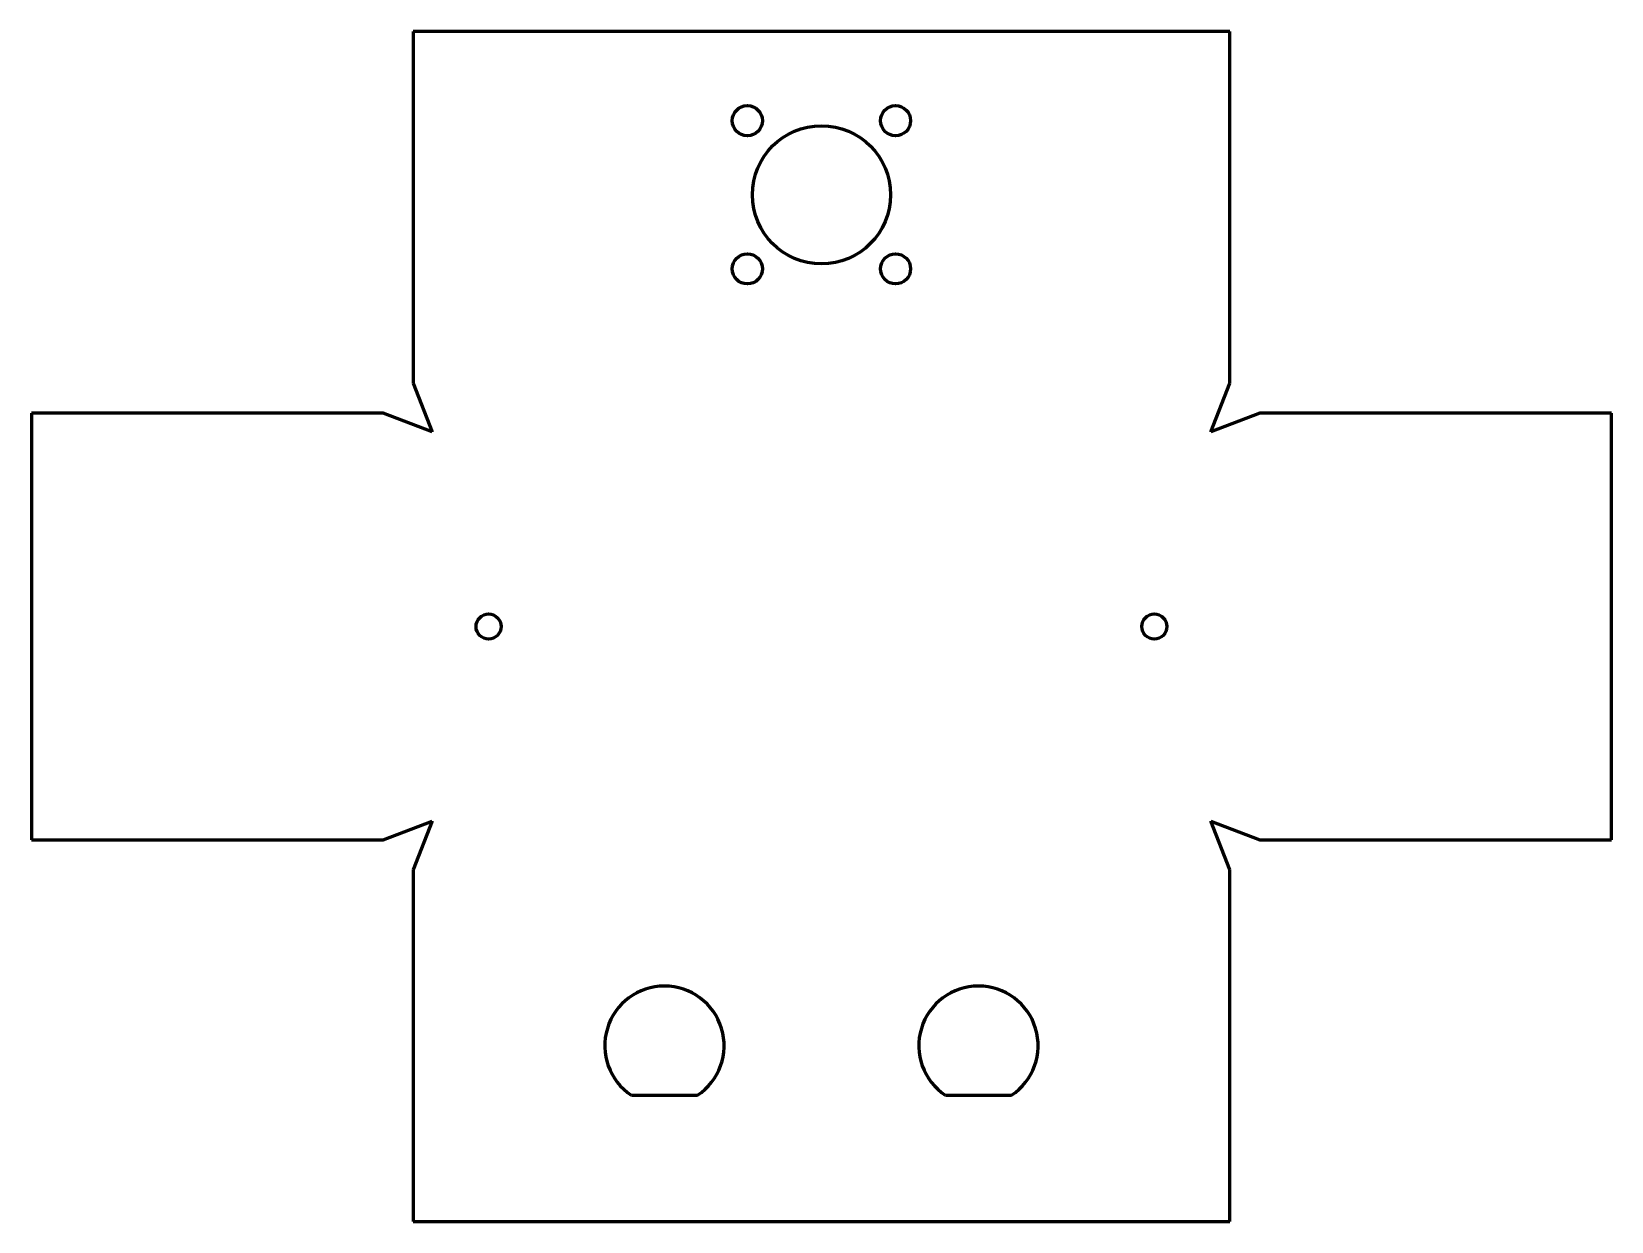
# Model space of a CAD drawing. Header units: millimetres. Extents: x 0 to 126, y 0 to 95.
import ezdxf

# ---------------------------------------------------------------- set-up
doc = ezdxf.new("R2010")
doc.units = ezdxf.units.MM
doc.linetypes.add('K5LT_BASIC', pattern=[0])

msp = doc.modelspace()

# ---------------------------------------------------------------- linework, layer by layer
at = {"color": 5, "linetype": 'K5LT_BASIC', "lineweight": 60, "true_color": 0x0000ff}
for p, q in [((95.38, 94.77), (30.38, 94.77)), ((30.38, 94.77), (30.38, 66.77)), ((95.38, 66.77), (95.38, 94.77)), ((30.38, 66.77), (31.88, 62.88)), ((93.88, 62.88), (95.38, 66.77)), ((0, 64.38), (0, 30.38)), ((28, 64.38), (0, 64.38)), ((31.88, 62.88), (28, 64.38)), ((97.77, 64.38), (93.88, 62.88)), ((125.77, 64.38), (97.77, 64.38)), ((125.77, 30.38), (125.77, 64.38)), ((28, 30.38), (31.88, 31.88)), ((31.88, 31.88), (30.38, 28)), ((95.38, 28), (93.88, 31.88)), ((93.88, 31.88), (97.77, 30.38)), ((0, 30.38), (28, 30.38)), ((97.77, 30.38), (125.77, 30.38)), ((30.38, 28), (30.38, 0)), ((95.38, 0), (95.38, 28)), ((47.75, 10.05), (53.02, 10.05)), ((72.75, 10.05), (78.02, 10.05)), ((30.38, 0), (95.38, 0))]:
    msp.add_line(p, q, dxfattribs=at)
for centre, radius in [((56.98, 87.67), 1.2), ((68.78, 87.67), 1.2), ((62.88, 81.77), 5.5), ((56.98, 75.87), 1.2), ((68.78, 75.87), 1.2), ((36.38, 47.38), 1), ((89.38, 47.38), 1)]:
    msp.add_circle(centre, radius, dxfattribs=at)
for centre in [(50.38, 14), (75.38, 14)]:
    msp.add_arc(centre, 4.75, 303.7387, 236.2613, dxfattribs=at)

doc.saveas('drawing.dxf')
